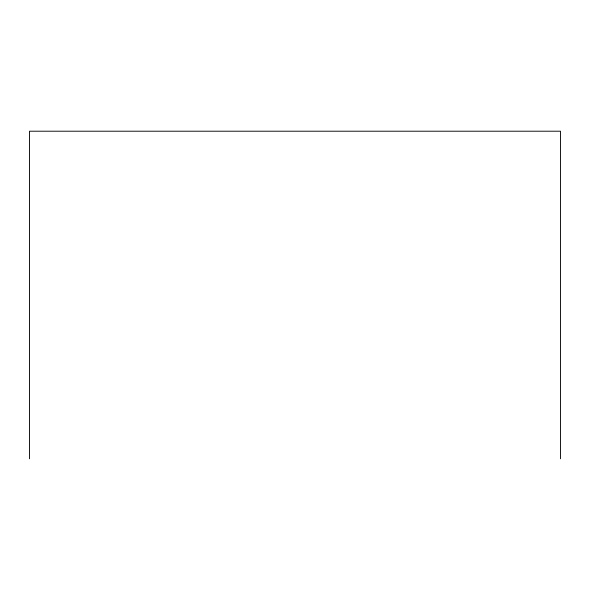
<?xml version="1.0" encoding="UTF-8"?>
<svg xmlns="http://www.w3.org/2000/svg" width="590" height="590" viewBox="0 0 590 590"><rect width="100%" height="100%" fill="white"/><g stroke="black" fill="none" stroke-linecap="round" stroke-linejoin="round"><path stroke-width="0.89" d="M560.5 458.791L560.5 131.209L29.5 131.209L29.5 458.791"/></g></svg>
